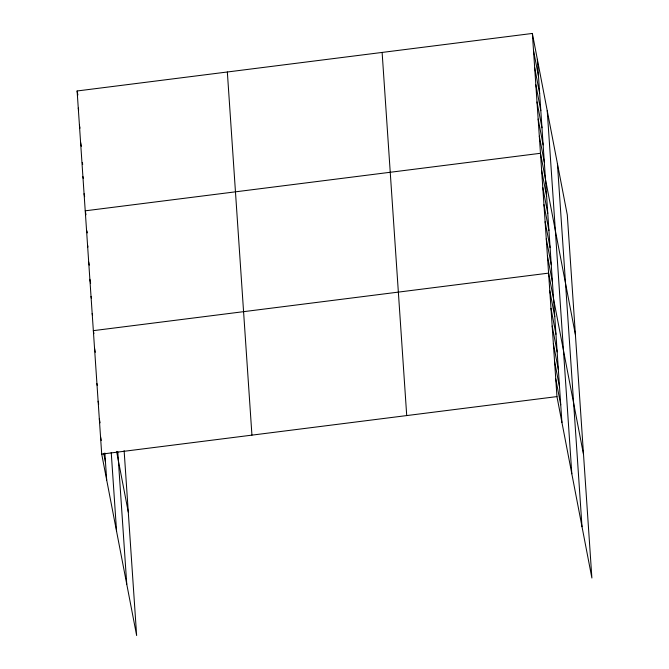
<?xml version="1.0" encoding="UTF-8"?>
<svg xmlns="http://www.w3.org/2000/svg" width="669" height="669" viewBox="0 0 669 669"><rect width="100%" height="100%" fill="white"/><g stroke="black" fill="none" stroke-linecap="round" stroke-linejoin="round"><path stroke-width="1" d="M124.125 450.655L136.643 635.55L101.705 454.117L77.111 90.976L532.357 33.45L567.295 214.883L591.889 578.024L556.951 396.592L532.357 33.45M85.231 210.819L540.477 153.285L575.415 334.717M101.705 454.117L556.951 396.592M533.519 50.568L538.495 76.425M534.673 67.686L539.657 93.543M535.836 84.812L540.811 110.669M536.998 101.931L541.974 127.787M538.152 119.049L543.136 144.905M539.314 136.167L544.29 162.023M541.631 170.403L546.615 196.268M542.793 187.529L547.769 213.386M543.956 204.647L548.931 230.504M545.11 221.765L550.094 247.622M546.272 238.883L551.248 264.74M547.426 256.001L552.41 281.866M583.527 454.552L548.588 273.128L93.342 330.653L93.919 333.639M549.784 290.764L554.76 316.621M550.98 308.401L555.956 334.257M552.176 326.037L557.152 351.894M553.363 343.674L558.347 369.539M554.559 361.319L559.543 387.175M555.755 378.955L560.739 404.812M77.111 90.976L77.88 94.956M78.273 108.094L78.658 110.084M79.427 125.22L80.004 128.197M80.589 142.338L81.359 146.319M82.32 162.442L82.705 164.432M82.906 176.574L83.29 178.564M84.068 193.692L84.645 196.678M85.423 211.805L85.992 214.791M86.962 230.922L87.346 232.904M87.547 245.055L87.932 247.045M88.709 262.173L89.278 265.158M89.863 279.291L90.633 283.271M91.026 296.409L91.41 298.399M92.18 313.535L92.565 315.525M116.632 451.592L128.281 512.078M94.538 348.29L95.307 352.27M96.93 383.571L97.306 385.553M98.117 401.208L98.694 404.193M99.313 418.844L100.082 422.825M100.509 436.481L101.278 440.461M103.762 453.39L105.493 462.338M557.411 163.537L582.005 526.687M547.225 110.644L571.819 473.786M537.341 59.307L561.927 422.448M382.124 52.433L406.719 415.574M227.343 71.993L251.937 435.134M117.777 451.675L126.759 584.213M111.23 452.461L116.573 531.32M104.857 453.005L106.68 479.982"/></g></svg>
